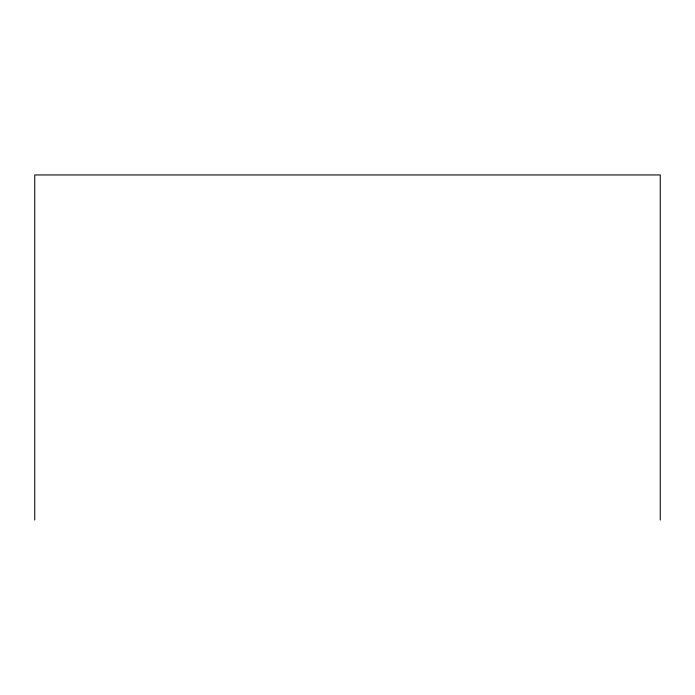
<?xml version="1.0" encoding="UTF-8"?>
<svg xmlns="http://www.w3.org/2000/svg" width="695" height="695" viewBox="0 0 695 695"><rect width="100%" height="100%" fill="white"/><g stroke="black" fill="none" stroke-linecap="round" stroke-linejoin="round"><path stroke-width="1.04" d="M660.25 520.051L660.25 174.949L34.75 174.949L34.75 520.051"/></g></svg>
